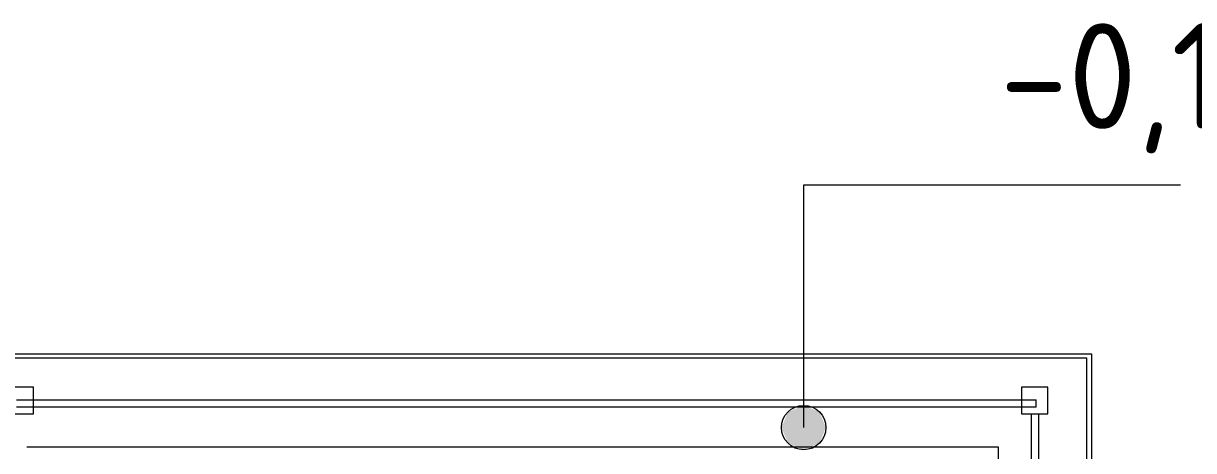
# Model space of a CAD drawing. Header units: millimetres. Extents: x -546 to 1681, y -650 to 1730.
# Drawn here: x 661.5 to 687.88, y 509.58 to 519.2 of the extents above; entities that cross this region are included whole.
import ezdxf

# ---------------------------------------------------------------- set-up
doc = ezdxf.new("R2010")
doc.units = ezdxf.units.MM

msp = doc.modelspace()

# ---------------------------------------------------------------- hatches: boundary and pattern name
h = msp.add_hatch(color=7)
h.dxf.hatch_style = 2
h.paths.add_polyline_path([(679.588, 510.095), (679.442, 509.741), (679.088, 509.595), (678.735, 509.741), (678.588, 510.095), (678.735, 510.448), (679.088, 510.595), (679.442, 510.448)])

# ---------------------------------------------------------------- linework, layer by layer
at = {"color": 7, "lineweight": 0}
for points in [[(679.088, 515.56), (687.578, 515.56)], [(679.088, 510.095), (679.088, 515.56)], [(634.521, 511.758), (685.571, 511.758)], [(685.571, 511.758), (685.571, 496.135)], [(685.471, 511.658), (634.721, 511.658)], [(685.471, 496.135), (685.471, 511.658)], [(661.732, 511.002), (661.132, 511.002)], [(661.732, 510.402), (661.732, 511.002)], [(684.594, 511.002), (683.994, 511.002)], [(683.994, 511.002), (683.994, 510.402)], [(684.594, 510.402), (684.594, 511.002)], [(661.344, 510.718), (684.328, 510.718)], [(684.328, 510.558), (684.328, 510.718)], [(661.132, 510.402), (661.732, 510.402)], [(684.328, 510.558), (661.344, 510.558)], [(683.994, 510.402), (684.594, 510.402)], [(684.221, 497.002), (684.221, 510.401)], [(684.381, 510.401), (684.381, 497.002)], [(661.581, 509.658), (683.471, 509.658)], [(683.471, 509.658), (683.471, 496.135)]]:
    msp.add_lwpolyline(points, dxfattribs=at)
msp.add_circle((679.088, 510.095), 0.5, dxfattribs=at)

# ---------------------------------------------------------------- texts
at = {"color": 7, "insert": (683.505, 519.201), "char_height": 2.37449, "attachment_point": 1}
msp.add_mtext('{\\fGOSTCommon|b0|i0|c0;-0,150}', dxfattribs=at)

doc.saveas('drawing.dxf')
